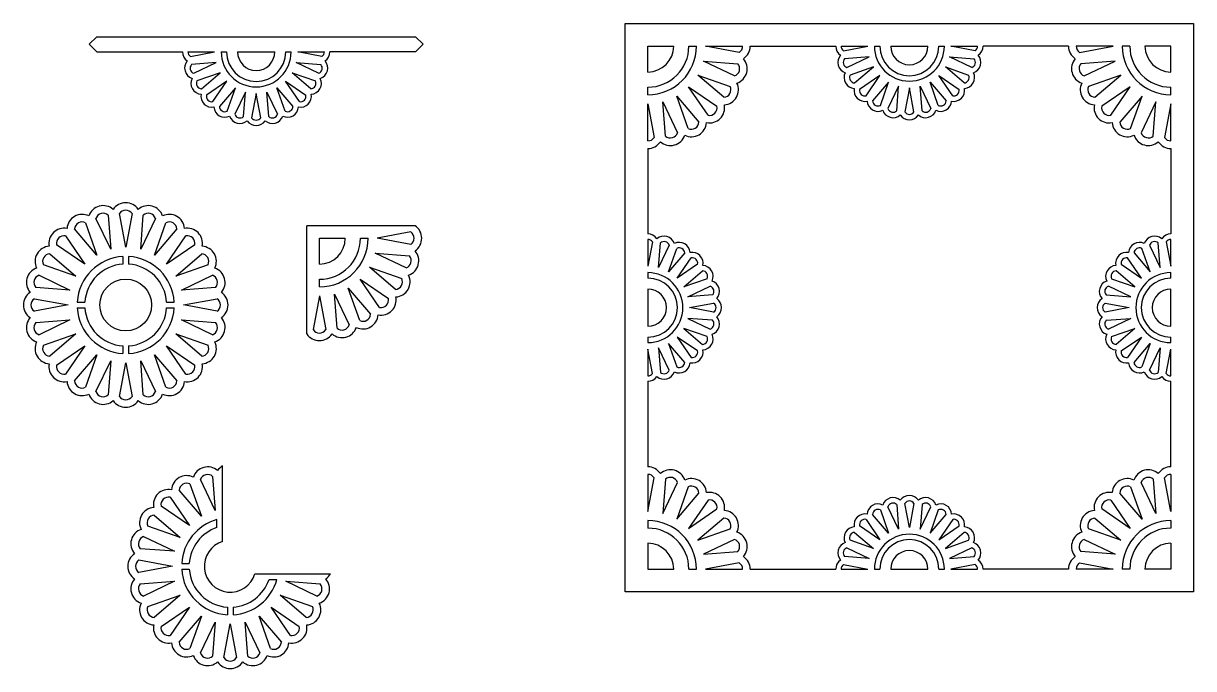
# Model space of a CAD drawing. Extents: x 211 to 724, y 30 to 210.
# Drawn here: x 211.2 to 519.9, y 29.8 to 200 of the extents above; entities that cross this region are included whole.
import ezdxf

# ---------------------------------------------------------------- set-up
doc = ezdxf.new("R2010")
doc.units = 0
doc.layers.get('0').update_dxf_attribs({"linetype": 'CONTINUOUS'})

msp = doc.modelspace()

# ---------------------------------------------------------------- linework, layer by layer
for p, q in [((369.94674, 200.024683), (519.94674, 200.024683)), ((369.94674, 50.024683), (369.94674, 200.024683)), ((519.94674, 200.024683), (519.94674, 50.024683)), ((230.597241, 196.504404), (228.526181, 194.504404)), ((230.597241, 196.504404), (314.597241, 196.504404)), ((314.597241, 196.504404), (316.668301, 194.504404)), ((230.597241, 192.504404), (228.526181, 194.504404)), ((230.597241, 192.504404), (253.157241, 192.504404)), ((254.597241, 192.504404), (261.633224, 192.504404)), ((255.234838, 191.308683), (261.633224, 192.504404)), ((263.363448, 192.504404), (264.803448, 192.504404)), ((267.683448, 192.504404), (277.511034, 192.504404)), ((280.391034, 192.504404), (281.831034, 192.504404)), ((280.391034, 192.504404), (281.831034, 192.504404)), ((289.959644, 191.308683), (283.561258, 192.504404)), ((283.561258, 192.504404), (290.597241, 192.504404)), ((314.597241, 192.504404), (292.037241, 192.504404)), ((314.597241, 192.504404), (316.668301, 194.504404)), ((375.94674, 194.024683), (382.771453, 194.024683)), ((375.94674, 187.19997), (375.94674, 194.024683)), ((386.771453, 194.024683), (388.771453, 194.024683)), ((400.061189, 192.363959), (391.174541, 194.024683)), ((391.174541, 194.024683), (400.94674, 194.024683)), ((402.94674, 194.024683), (425.50674, 194.024683)), ((426.94674, 194.024683), (433.982724, 194.024683)), ((427.584337, 192.828962), (433.982724, 194.024683)), ((435.712947, 194.024683), (437.152947, 194.024683)), ((440.032947, 194.024683), (449.860534, 194.024683)), ((452.740534, 194.024683), (454.180534, 194.024683)), ((455.910757, 194.024683), (462.94674, 194.024683)), ((462.309144, 192.828962), (455.910757, 194.024683)), ((486.94674, 194.024683), (464.38674, 194.024683)), ((498.71894, 194.024683), (488.94674, 194.024683)), ((489.832291, 192.363959), (498.71894, 194.024683)), ((503.122028, 194.024683), (501.122028, 194.024683)), ((513.94674, 194.024683), (507.122028, 194.024683)), ((513.94674, 187.19997), (513.94674, 194.024683)), ((262.006814, 189.666708), (255.516972, 189.165662)), ((256.135923, 186.855706), (262.006814, 189.666708)), ((289.058559, 186.855706), (283.187668, 189.666708)), ((283.187668, 189.666708), (289.67751, 189.165662)), ((390.655667, 190.083438), (399.669336, 189.38754)), ((398.809683, 186.179268), (390.655667, 190.083438)), ((434.356314, 191.186987), (427.866471, 190.68594)), ((428.485422, 188.375984), (434.356314, 191.186987)), ((435.451623, 188.542675), (429.312597, 186.379006)), ((430.508319, 184.307956), (435.451623, 188.542675)), ((459.385162, 184.307956), (454.441857, 188.542675)), ((454.441857, 188.542675), (460.580883, 186.379006)), ((455.537167, 191.186987), (462.02701, 190.68594)), ((461.408059, 188.375984), (455.537167, 191.186987)), ((499.237814, 190.083438), (490.224144, 189.38754)), ((491.083798, 186.179268), (499.237814, 190.083438)), ((263.102124, 187.022396), (256.963098, 184.858728)), ((258.158819, 182.787678), (263.102124, 187.022396)), ((282.092358, 187.022396), (288.231384, 184.858728)), ((287.035663, 182.787678), (282.092358, 187.022396)), ((389.134403, 186.410783), (397.660828, 183.405687)), ((396.000104, 180.529229), (389.134403, 186.410783)), ((437.19401, 186.271952), (431.824165, 182.593112)), ((433.51517, 180.902107), (437.19401, 186.271952)), ((456.378311, 180.902107), (452.699471, 186.271952)), ((452.699471, 186.271952), (458.069316, 182.593112)), ((500.759078, 186.410783), (492.232653, 183.405687)), ((493.893377, 180.529229), (500.759078, 186.410783)), ((264.84451, 184.751674), (259.474665, 181.072834)), ((261.16567, 179.381829), (264.84451, 184.751674)), ((267.115233, 183.009288), (262.880514, 178.065983)), ((264.951564, 176.870262), (267.115233, 183.009288)), ((278.079249, 183.009288), (282.313967, 178.065983)), ((280.242918, 176.870262), (278.079249, 183.009288)), ((280.349971, 184.751674), (285.719817, 181.072834)), ((284.028812, 179.381829), (280.349971, 184.751674)), ((375.94674, 181.19997), (375.94674, 183.19997)), ((391.823922, 175.798883), (386.714422, 183.257002)), ((386.714422, 183.257002), (394.17254, 178.147502)), ((439.464732, 184.529566), (435.230014, 179.586261)), ((437.301064, 178.39054), (439.464732, 184.529566)), ((442.109044, 183.434256), (439.298042, 177.563365)), ((441.607998, 176.944414), (442.109044, 183.434256)), ((444.94674, 183.060666), (443.751019, 176.66228)), ((446.142461, 176.66228), (444.94674, 183.060666)), ((447.784437, 183.434256), (450.595439, 177.563365)), ((448.285483, 176.944414), (447.784437, 183.434256)), ((450.428749, 184.529566), (454.663467, 179.586261)), ((452.592417, 178.39054), (450.428749, 184.529566)), ((503.179059, 183.257002), (495.720941, 178.147502)), ((498.069559, 175.798883), (503.179059, 183.257002)), ((513.94674, 181.19997), (513.94674, 183.19997)), ((269.759545, 181.913978), (266.948542, 176.043086)), ((269.258498, 175.424135), (269.759545, 181.913978)), ((272.597241, 181.540388), (271.40152, 175.142001)), ((273.792962, 175.142001), (272.597241, 181.540388)), ((275.935984, 175.424135), (275.434937, 181.913978)), ((275.434937, 181.913978), (278.245939, 176.043086)), ((379.887985, 179.315757), (383.792155, 171.161741)), ((380.583883, 170.302087), (379.887985, 179.315757)), ((383.560641, 180.837021), (389.442194, 173.971319)), ((386.565736, 172.310596), (383.560641, 180.837021)), ((506.33284, 180.837021), (500.451287, 173.971319)), ((503.327745, 172.310596), (506.33284, 180.837021)), ((510.005496, 179.315757), (506.101326, 171.161741)), ((509.309598, 170.302087), (510.005496, 179.315757)), ((375.94674, 169.024683), (375.94674, 178.796882)), ((375.94674, 178.796882), (377.607464, 169.910234)), ((513.94674, 178.796882), (512.286017, 169.910234)), ((513.94674, 169.024683), (513.94674, 178.796882)), ((375.94674, 167.024683), (375.94674, 144.464683)), ((513.94674, 167.024683), (513.94674, 144.464683)), ((234.238074, 140.43428), (230.333904, 148.588296)), ((233.542176, 149.44795), (234.238074, 140.43428)), ((238.179319, 140.953155), (236.518595, 149.839803)), ((239.840042, 149.839803), (238.179319, 140.953155)), ((242.120564, 140.43428), (242.816461, 149.44795)), ((246.024733, 148.588296), (242.120564, 140.43428)), ((230.565418, 138.913017), (224.683865, 145.778718)), ((227.560323, 147.439442), (230.565418, 138.913017)), ((245.793219, 138.913017), (248.798314, 147.439442)), ((251.674772, 145.778718), (245.793219, 138.913017)), ((285.967324, 118.105384), (285.967324, 146.65573)), ((314.51767, 146.65573), (285.967324, 146.65573)), ((222.302137, 143.951154), (227.411637, 136.493035)), ((248.947, 136.493035), (254.0565, 143.951154)), ((289.288772, 143.334282), (296.113484, 143.334282)), ((289.288772, 136.50957), (289.288772, 143.334282)), ((300.113484, 143.334282), (302.113484, 143.334282)), ((313.403221, 144.995006), (304.516572, 143.334282)), ((313.403221, 141.673559), (304.516572, 143.334282)), ((375.94674, 143.024683), (375.94674, 135.9887)), ((377.142461, 142.387086), (375.94674, 135.9887)), ((378.784437, 135.61511), (379.285483, 142.104952)), ((511.109044, 135.61511), (510.607998, 142.104952)), ((512.751019, 142.387086), (513.94674, 135.9887)), ((513.94674, 135.9887), (513.94674, 143.024683)), ((218.125955, 139.220808), (224.991656, 133.339255)), ((227.411637, 136.493035), (219.953519, 141.602536)), ((256.405118, 141.602536), (248.947, 136.493035)), ((251.366981, 133.339255), (258.232682, 139.220808)), ((312.151714, 135.488868), (303.997698, 139.393038)), ((303.997698, 139.393038), (313.011368, 138.69714)), ((381.595439, 141.486001), (378.784437, 135.61511)), ((381.428749, 134.5198), (383.592417, 140.658826)), ((385.663467, 139.463105), (381.428749, 134.5198)), ((504.230014, 139.463105), (508.464732, 134.5198)), ((508.464732, 134.5198), (506.301064, 140.658826)), ((508.298042, 141.486001), (511.109044, 135.61511)), ((224.991656, 133.339255), (216.465231, 136.34435)), ((237.429319, 138.528118), (237.429319, 136.524054)), ((238.929319, 138.528118), (238.929319, 136.524054)), ((259.893406, 136.34435), (251.366981, 133.339255)), ((383.699471, 132.777413), (387.378311, 138.147259)), ((389.069316, 136.456254), (383.699471, 132.777413)), ((500.824165, 136.456254), (506.19401, 132.777413)), ((506.19401, 132.777413), (502.51517, 138.147259)), ((215.316376, 133.570769), (223.470393, 129.666599)), ((252.888245, 129.666599), (261.042261, 133.570769)), ((309.342135, 129.838829), (302.476434, 135.720382)), ((302.476434, 135.720382), (311.002859, 132.715287)), ((375.94674, 134.258476), (375.94674, 132.818476)), ((385.441857, 130.506691), (390.385162, 134.741409)), ((504.451623, 130.506691), (499.508319, 134.741409)), ((513.94674, 132.818476), (513.94674, 134.258476)), ((223.470393, 129.666599), (214.456723, 130.362497)), ((261.901915, 130.362497), (252.888245, 129.666599)), ((289.288772, 130.50957), (289.288772, 132.50957)), ((296.902672, 130.14662), (302.784225, 123.280919)), ((299.907767, 121.620195), (296.902672, 130.14662)), ((300.056453, 132.566601), (307.514571, 127.457101)), ((305.165953, 125.108483), (300.056453, 132.566601)), ((375.94674, 129.938476), (375.94674, 120.11089)), ((391.580883, 132.67036), (385.441857, 130.506691)), ((386.537167, 127.862379), (392.408059, 130.673381)), ((503.356314, 127.862379), (497.485422, 130.673381)), ((498.312597, 132.67036), (504.451623, 130.506691)), ((513.94674, 120.11089), (513.94674, 129.938476)), ((214.06487, 127.386078), (222.951518, 125.725354)), ((253.40712, 125.725354), (262.293768, 127.386078)), ((289.288772, 128.106482), (287.628048, 119.219833)), ((289.288772, 128.106482), (290.949495, 119.219833)), ((293.925914, 119.611686), (293.230016, 128.625356)), ((293.230016, 128.625356), (297.134186, 120.47134)), ((393.02701, 128.363426), (386.537167, 127.862379)), ((496.866471, 128.363426), (503.356314, 127.862379)), ((222.951518, 125.725354), (214.06487, 124.06463)), ((225.376555, 126.475354), (227.380619, 126.475354)), ((225.376555, 124.975354), (227.380619, 124.975354)), ((248.978018, 126.475354), (250.982082, 126.475354)), ((248.978018, 124.975354), (250.982082, 124.975354)), ((262.293768, 124.06463), (253.40712, 125.725354)), ((386.910757, 125.024683), (393.309144, 126.220404)), ((393.309144, 123.828962), (386.910757, 125.024683)), ((496.584337, 126.220404), (502.982724, 125.024683)), ((502.982724, 125.024683), (496.584337, 123.828962)), ((214.456723, 121.088211), (223.470393, 121.784109)), ((223.470393, 121.784109), (215.316376, 117.87994)), ((252.888245, 121.784109), (261.901915, 121.088211)), ((261.042261, 117.87994), (252.888245, 121.784109)), ((393.02701, 121.68594), (386.537167, 122.186987)), ((386.537167, 122.186987), (392.408059, 119.375984)), ((496.866471, 121.68594), (503.356314, 122.186987)), ((503.356314, 122.186987), (497.485422, 119.375984)), ((216.465231, 115.106359), (224.991656, 118.111454)), ((224.991656, 118.111454), (218.125955, 112.229901)), ((251.366981, 118.111454), (259.893406, 115.106359)), ((258.232682, 112.229901), (251.366981, 118.111454)), ((385.441857, 119.542675), (390.385162, 115.307956)), ((391.580883, 117.379006), (385.441857, 119.542675)), ((498.312597, 117.379006), (504.451623, 119.542675)), ((504.451623, 119.542675), (499.508319, 115.307956)), ((219.953519, 109.848173), (227.411637, 114.957673)), ((227.411637, 114.957673), (222.302137, 107.499555)), ((237.429319, 114.926655), (237.429319, 112.92259)), ((238.929319, 114.926655), (238.929319, 112.92259)), ((248.947, 114.957673), (256.405118, 109.848173)), ((254.0565, 107.499555), (248.947, 114.957673)), ((375.94674, 117.23089), (375.94674, 115.79089)), ((381.595439, 108.563365), (378.784437, 114.434256)), ((378.784437, 114.434256), (379.285483, 107.944414)), ((381.428749, 115.529566), (383.592417, 109.39054)), ((385.663467, 110.586261), (381.428749, 115.529566)), ((383.699471, 117.271952), (387.378311, 111.902107)), ((389.069316, 113.593112), (383.699471, 117.271952)), ((500.824165, 113.593112), (506.19401, 117.271952)), ((506.19401, 117.271952), (502.51517, 111.902107)), ((504.230014, 110.586261), (508.464732, 115.529566)), ((508.464732, 115.529566), (506.301064, 109.39054)), ((508.298042, 108.563365), (511.109044, 114.434256)), ((511.109044, 114.434256), (510.607998, 107.944414)), ((513.94674, 115.79089), (513.94674, 117.23089)), ((224.683865, 105.671991), (230.565418, 112.537692)), ((230.565418, 112.537692), (227.560323, 104.011267)), ((245.793219, 112.537692), (251.674772, 105.671991)), ((248.798314, 104.011267), (245.793219, 112.537692)), ((377.142461, 107.66228), (375.94674, 114.060666)), ((375.94674, 114.060666), (375.94674, 107.024683)), ((512.751019, 107.66228), (513.94674, 114.060666)), ((513.94674, 107.024683), (513.94674, 114.060666)), ((230.333904, 102.862412), (234.238074, 111.016428)), ((234.238074, 111.016428), (233.542176, 102.002758)), ((236.518595, 101.610905), (238.179319, 110.497553)), ((238.179319, 110.497553), (239.840042, 101.610905)), ((242.120564, 111.016428), (246.024733, 102.862412)), ((242.816461, 102.002758), (242.120564, 111.016428)), ((375.94674, 105.584683), (375.94674, 83.024683)), ((513.94674, 83.024683), (513.94674, 105.584683)), ((261.107567, 80.511282), (261.803464, 71.497612)), ((263.744709, 63.313769), (263.744709, 83.252788)), ((375.94674, 81.024683), (375.94674, 71.252484)), ((513.94674, 81.024683), (513.94674, 71.252484)), ((255.125714, 78.502773), (258.130809, 69.976348)), ((261.803464, 71.497612), (257.899295, 79.651628)), ((375.94674, 71.252484), (377.607464, 80.139132)), ((380.583883, 79.747279), (379.887985, 70.733609)), ((379.887985, 70.733609), (383.792155, 78.887625)), ((386.565736, 77.73877), (383.560641, 69.212345)), ((503.327745, 77.73877), (506.33284, 69.212345)), ((510.005496, 70.733609), (506.101326, 78.887625)), ((509.309598, 79.747279), (510.005496, 70.733609)), ((513.94674, 71.252484), (512.286017, 80.139132)), ((249.867528, 75.014485), (254.977028, 67.556367)), ((258.130809, 69.976348), (252.249256, 76.84205)), ((383.560641, 69.212345), (389.442194, 76.078047)), ((391.823922, 74.250482), (386.714422, 66.792364)), ((498.069559, 74.250482), (503.179059, 66.792364)), ((506.33284, 69.212345), (500.451287, 76.078047)), ((254.977028, 67.556367), (247.51891, 72.665867)), ((386.714422, 66.792364), (394.17254, 71.901864)), ((437.301064, 71.658826), (439.464732, 65.5198)), ((442.109044, 66.61511), (439.298042, 72.486001)), ((441.607998, 73.104952), (442.109044, 66.61511)), ((444.94674, 66.9887), (443.751019, 73.387086)), ((446.142461, 73.387086), (444.94674, 66.9887)), ((448.285483, 73.104952), (447.784437, 66.61511)), ((447.784437, 66.61511), (450.595439, 72.486001)), ((452.592417, 71.658826), (450.428749, 65.5198)), ((503.179059, 66.792364), (495.720941, 71.901864)), ((245.691346, 70.284139), (252.557047, 64.402586)), ((262.244709, 67.031948), (262.244709, 69.126565)), ((375.94674, 68.849396), (375.94674, 66.849396)), ((396.000104, 69.520136), (389.134403, 63.638583)), ((433.51517, 69.147259), (437.19401, 63.777413)), ((439.464732, 65.5198), (435.230014, 70.463105)), ((450.428749, 65.5198), (454.663467, 70.463105)), ((456.378311, 69.147259), (452.699471, 63.777413)), ((493.893377, 69.520136), (500.759078, 63.638583)), ((513.94674, 68.849396), (513.94674, 66.849396)), ((252.557047, 64.402586), (244.030622, 67.407682)), ((389.134403, 63.638583), (397.660828, 66.643679)), ((430.508319, 65.741409), (435.451623, 61.506691)), ((437.19401, 63.777413), (431.824165, 67.456254)), ((452.699471, 63.777413), (458.069316, 67.456254)), ((459.385162, 65.741409), (454.441857, 61.506691)), ((500.759078, 63.638583), (492.232653, 66.643679)), ((242.881767, 64.634101), (251.035783, 60.729931)), ((375.94674, 62.849396), (375.94674, 56.024683)), ((398.809683, 63.870098), (390.655667, 59.965928)), ((435.451623, 61.506691), (429.312597, 63.67036)), ((454.441857, 61.506691), (460.580883, 63.67036)), ((491.083798, 63.870098), (499.237814, 59.965928)), ((513.94674, 62.849396), (513.94674, 56.024683)), ((251.035783, 60.729931), (242.022113, 61.425829)), ((390.655667, 59.965928), (399.669336, 60.661826)), ((434.356314, 58.862379), (427.866471, 59.363426)), ((428.485422, 61.673381), (434.356314, 58.862379)), ((461.408059, 61.673381), (455.537167, 58.862379)), ((455.537167, 58.862379), (462.02701, 59.363426)), ((499.237814, 59.965928), (490.224144, 60.661826)), ((241.63026, 58.44941), (250.516908, 56.788686)), ((250.516908, 56.788686), (241.63026, 55.127962)), ((252.941946, 57.538686), (254.94601, 57.538686)), ((252.941946, 56.038686), (254.94601, 56.038686)), ((375.94674, 56.024683), (382.771453, 56.024683)), ((386.771453, 56.024683), (388.771453, 56.024683)), ((400.061189, 57.685407), (391.174541, 56.024683)), ((391.174541, 56.024683), (400.94674, 56.024683)), ((402.94674, 56.024683), (425.50674, 56.024683)), ((426.94674, 56.024683), (433.982724, 56.024683)), ((427.584337, 57.220404), (433.982724, 56.024683)), ((435.712947, 56.024683), (437.152947, 56.024683)), ((440.032947, 56.024683), (449.860534, 56.024683)), ((452.740534, 56.024683), (454.180534, 56.024683)), ((462.309144, 57.220404), (455.910757, 56.024683)), ((455.910757, 56.024683), (462.94674, 56.024683)), ((486.94674, 56.024683), (464.38674, 56.024683)), ((498.71894, 56.024683), (488.94674, 56.024683)), ((489.832291, 57.685407), (498.71894, 56.024683)), ((503.122028, 56.024683), (501.122028, 56.024683)), ((513.94674, 56.024683), (507.122028, 56.024683)), ((242.022113, 52.151543), (251.035783, 52.847441)), ((251.035783, 52.847441), (242.881767, 48.943271)), ((272.269792, 54.788686), (292.208811, 54.788686)), ((275.987971, 53.288686), (278.082588, 53.288686)), ((288.607651, 48.943271), (280.453635, 52.847441)), ((280.453635, 52.847441), (289.467305, 52.151543)), ((519.94674, 50.024683), (369.94674, 50.024683)), ((244.030622, 46.16969), (252.557047, 49.174786)), ((252.557047, 49.174786), (245.691346, 43.293232)), ((285.798073, 43.293232), (278.932372, 49.174786)), ((278.932372, 49.174786), (287.458797, 46.16969)), ((247.51891, 40.911504), (254.977028, 46.021005)), ((254.977028, 46.021005), (249.867528, 38.562886)), ((252.249256, 36.735322), (258.130809, 43.601024)), ((258.130809, 43.601024), (255.125714, 35.074599)), ((264.994709, 45.989987), (264.994709, 43.985922)), ((266.494709, 45.989987), (266.494709, 43.985922)), ((273.35861, 43.601024), (279.240163, 36.735322)), ((276.363705, 35.074599), (273.35861, 43.601024)), ((281.621891, 38.562886), (276.512391, 46.021005)), ((276.512391, 46.021005), (283.970509, 40.911504)), ((257.899295, 33.925744), (261.803464, 42.07976)), ((261.803464, 42.07976), (261.107567, 33.06609)), ((264.083986, 32.674237), (265.744709, 41.560885)), ((265.744709, 41.560885), (267.405433, 32.674237)), ((270.381852, 33.06609), (269.685954, 42.07976)), ((269.685954, 42.07976), (273.590124, 33.925744))]:
    msp.add_line(p, q)
msp.add_circle((238.179319, 125.725354), 6.824713)
for centre, radius, start, end in [((256.037241, 192.504404), 2.88, 180, 236.135928), ((256.037241, 192.504404), 1.44, 180, 236.135928), ((272.597241, 192.504404), 9.233793, 180, 0), ((272.597241, 192.504404), 7.793793, 180, 0), ((272.597241, 192.504404), 4.913793, 180, 0), ((289.157241, 192.504404), 1.44, 303.864072, 0), ((289.157241, 192.504404), 2.88, 303.864072, 0), ((375.94674, 194.024683), 12.824713, 270, 0), ((375.94674, 194.024683), 10.824713, 270, 0), ((375.94674, 194.024683), 6.824713, 270, 0), ((398.94674, 194.024683), 2, 303.864072, 0), ((398.94674, 194.024683), 4, 303.864072, 0), ((428.38674, 194.024683), 2.88, 180, 236.135928), ((428.951009, 189.73864), 2.88, 138.864072, 251.135928), ((428.38674, 194.024683), 1.44, 180, 236.135928), ((444.94674, 194.024683), 9.233793, 180, 0), ((444.94674, 194.024683), 7.793793, 180, 0), ((444.94674, 194.024683), 4.913793, 180, 0), ((460.942472, 189.73864), 2.88, 288.864072, 41.135928), ((461.50674, 194.024683), 1.44, 303.864072, 0), ((461.50674, 194.024683), 2.88, 303.864072, 0), ((490.94674, 194.024683), 4, 180, 236.135928), ((490.94674, 194.024683), 2, 180, 236.135928), ((513.94674, 194.024683), 12.824713, 180, 270), ((513.94674, 194.024683), 10.824713, 180, 270), ((513.94674, 194.024683), 6.824713, 180, 270), ((256.601509, 188.218361), 2.88, 138.864072, 251.135928), ((256.601509, 188.218361), 1.44, 138.864072, 251.135928), ((288.592973, 188.218361), 1.44, 288.864072, 41.135928), ((288.592973, 188.218361), 2.88, 288.864072, 41.135928), ((398.163034, 188.071845), 2, 288.864072, 41.135928), ((398.163034, 188.071845), 4, 288.864072, 41.135928), ((428.951009, 189.73864), 1.44, 138.864072, 251.135928), ((460.942472, 189.73864), 1.44, 288.864072, 41.135928), ((491.730446, 188.071845), 4, 138.864072, 251.135928), ((491.730446, 188.071845), 2, 138.864072, 251.135928), ((258.25586, 184.224404), 2.88, 153.864072, 266.135928), ((286.938622, 184.224404), 2.88, 273.864072, 26.135928), ((430.60536, 185.744683), 2.88, 153.864072, 266.135928), ((430.60536, 185.744683), 1.44, 153.864072, 266.135928), ((459.288121, 185.744683), 1.44, 273.864072, 26.135928), ((459.288121, 185.744683), 2.88, 273.864072, 26.135928), ((258.25586, 184.224404), 1.44, 153.864072, 266.135928), ((286.938622, 184.224404), 1.44, 273.864072, 26.135928), ((395.865325, 182.524683), 2, 273.864072, 26.135928), ((395.865325, 182.524683), 4, 273.864072, 26.135928), ((433.237052, 182.314995), 2.88, 168.864072, 281.135928), ((433.237052, 182.314995), 1.44, 168.864072, 281.135928), ((456.656429, 182.314995), 2.88, 258.864072, 11.135928), ((456.656429, 182.314995), 1.44, 258.864072, 11.135928), ((494.028156, 182.524683), 4, 153.864072, 266.135928), ((494.028156, 182.524683), 2, 153.864072, 266.135928), ((260.887553, 180.794716), 2.88, 168.864072, 281.135928), ((260.887553, 180.794716), 1.44, 168.864072, 281.135928), ((284.306929, 180.794716), 2.88, 258.864072, 11.135928), ((284.306929, 180.794716), 1.44, 258.864072, 11.135928), ((436.66674, 179.683302), 2.88, 183.864072, 296.135928), ((436.66674, 179.683302), 1.44, 183.864072, 296.135928), ((453.22674, 179.683302), 2.88, 243.864072, 356.135928), ((453.22674, 179.683302), 1.44, 243.864072, 356.135928), ((264.317241, 178.163024), 2.88, 183.864072, 296.135928), ((264.317241, 178.163024), 1.44, 183.864072, 296.135928), ((268.311198, 176.508673), 1.44, 198.864072, 311.135928), ((276.883284, 176.508673), 1.44, 228.864072, 341.135928), ((280.877241, 178.163024), 2.88, 243.864072, 356.135928), ((280.877241, 178.163024), 1.44, 243.864072, 356.135928), ((392.210196, 177.761227), 4, 258.864072, 11.135928), ((392.210196, 177.761227), 2, 258.864072, 11.135928), ((440.660697, 178.028951), 2.88, 198.864072, 311.135928), ((440.660697, 178.028951), 1.44, 198.864072, 311.135928), ((444.94674, 177.464683), 1.44, 213.864072, 326.135928), ((449.232784, 178.028951), 2.88, 228.864072, 341.135928), ((449.232784, 178.028951), 1.44, 228.864072, 341.135928), ((497.683284, 177.761227), 4, 168.864072, 281.135928), ((497.683284, 177.761227), 2, 168.864072, 281.135928), ((268.311198, 176.508673), 2.88, 198.864072, 311.135928), ((272.597241, 175.944404), 2.88, 213.864072, 326.135928), ((272.597241, 175.944404), 1.44, 213.864072, 326.135928), ((276.883284, 176.508673), 2.88, 228.864072, 341.135928), ((387.44674, 174.106099), 4, 243.864072, 356.135928), ((387.44674, 174.106099), 2, 243.864072, 356.135928), ((444.94674, 177.464683), 2.88, 213.864072, 326.135928), ((502.44674, 174.106099), 4, 183.864072, 296.135928), ((502.44674, 174.106099), 2, 183.864072, 296.135928), ((375.94674, 171.024683), 2, 270, 326.135928), ((381.899578, 171.808389), 4, 228.864072, 341.135928), ((381.899578, 171.808389), 2, 228.864072, 341.135928), ((507.993902, 171.808389), 4, 198.864072, 311.135928), ((507.993902, 171.808389), 2, 198.864072, 311.135928), ((513.94674, 171.024683), 2, 213.864072, 270), ((375.94674, 171.024683), 4, 270, 326.135928), ((513.94674, 171.024683), 4, 213.864072, 270), ((232.226481, 147.941648), 4, 48.864072, 161.135928), ((238.179319, 148.725354), 4, 33.864072, 146.135928), ((244.132157, 147.941648), 4, 18.864072, 131.135928), ((226.679319, 145.643938), 4, 63.864072, 176.135928), ((232.226481, 147.941648), 2, 48.864072, 161.135928), ((238.179319, 148.725354), 2, 33.864072, 146.135928), ((244.132157, 147.941648), 2, 18.864072, 131.135928), ((249.679319, 145.643938), 4, 3.864072, 116.135928), ((221.915863, 141.98881), 4, 78.864072, 191.135928), ((226.679319, 145.643938), 2, 63.864072, 176.135928), ((249.679319, 145.643938), 2, 3.864072, 116.135928), ((254.442775, 141.98881), 4, 348.864072, 101.135928), ((312.288772, 143.334282), 4, 303.864072, 56.135928), ((221.915863, 141.98881), 2, 78.864072, 191.135928), ((254.442775, 141.98881), 2, 348.864072, 101.135928), ((289.288772, 143.334282), 10.824713, 270, 0), ((289.288772, 143.334282), 12.824713, 270, 0), ((289.288772, 143.334282), 6.824713, 270, 0), ((312.288772, 143.334282), 2, 303.864072, 56.135928), ((375.94674, 141.584683), 2.88, 33.864072, 90), ((375.94674, 141.584683), 1.44, 33.864072, 90), ((380.232784, 141.020415), 2.88, 18.864072, 131.135928), ((380.232784, 141.020415), 1.44, 18.864072, 131.135928), ((384.22674, 139.366064), 2.88, 3.864072, 116.135928), ((505.66674, 139.366064), 2.88, 63.864072, 176.135928), ((509.660697, 141.020415), 2.88, 48.864072, 161.135928), ((509.660697, 141.020415), 1.44, 48.864072, 161.135928), ((513.94674, 141.584683), 2.88, 90, 146.135928), ((513.94674, 141.584683), 1.44, 90, 146.135928), ((218.260734, 137.225354), 4, 93.864072, 206.135928), ((218.260734, 137.225354), 2, 93.864072, 206.135928), ((258.097903, 137.225354), 2, 333.864072, 86.135928), ((258.097903, 137.225354), 4, 333.864072, 86.135928), ((311.505066, 137.381444), 4, 288.864072, 41.135928), ((384.22674, 139.366064), 1.44, 3.864072, 116.135928), ((387.656429, 136.734371), 2.88, 348.864072, 101.135928), ((502.237052, 136.734371), 2.88, 78.864072, 191.135928), ((505.66674, 139.366064), 1.44, 63.864072, 176.135928), ((238.179319, 125.725354), 12.824713, 93.352618, 176.647382), ((238.179319, 125.725354), 10.824713, 93.972973, 176.027027), ((238.179319, 125.725354), 12.824713, 3.352618, 86.647382), ((238.179319, 125.725354), 10.824713, 3.972973, 86.027027), ((311.505066, 137.381444), 2, 288.864072, 41.135928), ((387.656429, 136.734371), 1.44, 348.864072, 101.135928), ((390.288121, 133.304683), 2.88, 333.864072, 86.135928), ((499.60536, 133.304683), 2.88, 93.864072, 206.135928), ((502.237052, 136.734371), 1.44, 78.864072, 191.135928), ((215.963025, 131.678192), 4, 108.864072, 221.135928), ((215.963025, 131.678192), 2, 108.864072, 221.135928), ((260.395613, 131.678192), 2, 318.864072, 71.135928), ((260.395613, 131.678192), 4, 318.864072, 71.135928), ((309.207356, 131.834282), 4, 273.864072, 26.135928), ((375.94674, 125.024683), 9.233793, 270, 90), ((375.94674, 125.024683), 7.793793, 270, 90), ((390.288121, 133.304683), 1.44, 333.864072, 86.135928), ((499.60536, 133.304683), 1.44, 93.864072, 206.135928), ((513.94674, 125.024683), 9.233793, 90, 270), ((513.94674, 125.024683), 7.793793, 90, 270), ((309.207356, 131.834282), 2, 273.864072, 26.135928), ((375.94674, 125.024683), 4.913793, 270, 90), ((391.942472, 129.310726), 1.44, 318.864072, 71.135928), ((391.942472, 129.310726), 2.88, 318.864072, 71.135928), ((497.951009, 129.310726), 2.88, 108.864072, 221.135928), ((497.951009, 129.310726), 1.44, 108.864072, 221.135928), ((513.94674, 125.024683), 4.913793, 90, 270), ((215.179319, 125.725354), 4, 123.864072, 236.135928), ((215.179319, 125.725354), 2, 123.864072, 236.135928), ((261.179319, 125.725354), 2, 303.864072, 56.135928), ((261.179319, 125.725354), 4, 303.864072, 56.135928), ((305.552227, 127.070827), 4, 258.864072, 11.135928), ((305.552227, 127.070827), 2, 258.864072, 11.135928), ((392.50674, 125.024683), 2.88, 303.864072, 56.135928), ((497.38674, 125.024683), 2.88, 123.864072, 236.135928), ((238.179319, 125.725354), 12.824713, 183.352618, 266.647382), ((238.179319, 125.725354), 10.824713, 183.972973, 266.027027), ((238.179319, 125.725354), 12.824713, 273.352618, 356.647382), ((238.179319, 125.725354), 10.824713, 273.972973, 356.027027), ((392.50674, 125.024683), 1.44, 303.864072, 56.135928), ((497.38674, 125.024683), 1.44, 123.864072, 236.135928), ((215.963025, 119.772516), 4, 138.864072, 251.135928), ((215.963025, 119.772516), 2, 138.864072, 251.135928), ((260.395613, 119.772516), 2, 288.864072, 41.135928), ((260.395613, 119.772516), 4, 288.864072, 41.135928), ((295.24161, 121.117988), 2, 228.864072, 341.135928), ((300.788772, 123.415698), 4, 243.864072, 356.135928), ((300.788772, 123.415698), 2, 243.864072, 356.135928), ((391.942472, 120.73864), 1.44, 288.864072, 41.135928), ((391.942472, 120.73864), 2.88, 288.864072, 41.135928), ((497.951009, 120.73864), 2.88, 138.864072, 251.135928), ((497.951009, 120.73864), 1.44, 138.864072, 251.135928), ((289.288772, 120.334282), 4, 213.864072, 326.135928), ((289.288772, 120.334282), 2, 213.864072, 326.135928), ((295.24161, 121.117988), 4, 228.864072, 341.135928), ((390.288121, 116.744683), 1.44, 273.864072, 26.135928), ((390.288121, 116.744683), 2.88, 273.864072, 26.135928), ((499.60536, 116.744683), 2.88, 153.864072, 266.135928), ((499.60536, 116.744683), 1.44, 153.864072, 266.135928), ((218.260734, 114.225354), 4, 153.864072, 266.135928), ((218.260734, 114.225354), 2, 153.864072, 266.135928), ((258.097903, 114.225354), 2, 273.864072, 26.135928), ((258.097903, 114.225354), 4, 273.864072, 26.135928), ((387.656429, 113.314995), 2.88, 258.864072, 11.135928), ((387.656429, 113.314995), 1.44, 258.864072, 11.135928), ((502.237052, 113.314995), 2.88, 168.864072, 281.135928), ((502.237052, 113.314995), 1.44, 168.864072, 281.135928), ((221.915863, 109.461898), 4, 168.864072, 281.135928), ((221.915863, 109.461898), 2, 168.864072, 281.135928), ((254.442775, 109.461898), 4, 258.864072, 11.135928), ((254.442775, 109.461898), 2, 258.864072, 11.135928), ((380.232784, 109.028951), 2.88, 228.864072, 341.135928), ((380.232784, 109.028951), 1.44, 228.864072, 341.135928), ((384.22674, 110.683302), 2.88, 243.864072, 356.135928), ((384.22674, 110.683302), 1.44, 243.864072, 356.135928), ((505.66674, 110.683302), 2.88, 183.864072, 296.135928), ((505.66674, 110.683302), 1.44, 183.864072, 296.135928), ((509.660697, 109.028951), 2.88, 198.864072, 311.135928), ((509.660697, 109.028951), 1.44, 198.864072, 311.135928), ((226.679319, 105.80677), 4, 183.864072, 296.135928), ((226.679319, 105.80677), 2, 183.864072, 296.135928), ((249.679319, 105.80677), 4, 243.864072, 356.135928), ((249.679319, 105.80677), 2, 243.864072, 356.135928), ((375.94674, 108.464683), 1.44, 270, 326.135928), ((375.94674, 108.464683), 2.88, 270, 326.135928), ((513.94674, 108.464683), 2.88, 213.864072, 270), ((513.94674, 108.464683), 1.44, 213.864072, 270), ((232.226481, 103.50906), 4, 198.864072, 311.135928), ((232.226481, 103.50906), 2, 198.864072, 311.135928), ((244.132157, 103.50906), 4, 228.864072, 341.135928), ((244.132157, 103.50906), 2, 228.864072, 341.135928), ((238.179319, 102.725354), 4, 213.864072, 326.135928), ((238.179319, 102.725354), 2, 213.864072, 326.135928), ((254.244709, 76.70727), 4, 63.864072, 176.135928), ((259.791871, 79.00498), 4, 48.864072, 161.135928), ((259.791871, 79.00498), 2, 48.864072, 161.135928), ((265.744709, 79.788686), 4, 120, 146.135928), ((375.94674, 79.024683), 4, 33.864072, 90), ((375.94674, 79.024683), 2, 33.864072, 90), ((381.899578, 78.240977), 4, 18.864072, 131.135928), ((507.993902, 78.240977), 4, 48.864072, 161.135928), ((513.94674, 79.024683), 4, 90, 146.135928), ((513.94674, 79.024683), 2, 90, 146.135928), ((254.244709, 76.70727), 2, 63.864072, 176.135928), ((381.899578, 78.240977), 2, 18.864072, 131.135928), ((387.44674, 75.943267), 4, 3.864072, 116.135928), ((387.44674, 75.943267), 2, 3.864072, 116.135928), ((502.44674, 75.943267), 4, 63.864072, 176.135928), ((502.44674, 75.943267), 2, 63.864072, 176.135928), ((507.993902, 78.240977), 2, 48.864072, 161.135928), ((249.481253, 73.052142), 4, 78.864072, 191.135928), ((249.481253, 73.052142), 2, 78.864072, 191.135928), ((392.210196, 72.288139), 4, 348.864072, 101.135928), ((392.210196, 72.288139), 2, 348.864072, 101.135928), ((440.660697, 72.020415), 2.88, 48.864072, 161.135928), ((444.94674, 72.584683), 2.88, 33.864072, 146.135928), ((449.232784, 72.020415), 2.88, 18.864072, 131.135928), ((497.683284, 72.288139), 4, 78.864072, 191.135928), ((497.683284, 72.288139), 2, 78.864072, 191.135928), ((245.826125, 68.288686), 4, 93.864072, 206.135928), ((395.865325, 67.524683), 4, 333.864072, 86.135928), ((436.66674, 70.366064), 2.88, 63.864072, 176.135928), ((436.66674, 70.366064), 1.44, 63.864072, 176.135928), ((440.660697, 72.020415), 1.44, 48.864072, 161.135928), ((444.94674, 72.584683), 1.44, 33.864072, 146.135928), ((449.232784, 72.020415), 1.44, 18.864072, 131.135928), ((453.22674, 70.366064), 2.88, 3.864072, 116.135928), ((453.22674, 70.366064), 1.44, 3.864072, 116.135928), ((494.028156, 67.524683), 4, 93.864072, 206.135928), ((245.826125, 68.288686), 2, 93.864072, 206.135928), ((265.744709, 56.788686), 12.824713, 105.837538, 176.647382), ((375.94674, 56.024683), 12.824713, 360, 90), ((395.865325, 67.524683), 2, 333.864072, 86.135928), ((433.237052, 67.734371), 2.88, 78.864072, 191.135928), ((433.237052, 67.734371), 1.44, 78.864072, 191.135928), ((456.656429, 67.734371), 2.88, 348.864072, 101.135928), ((456.656429, 67.734371), 1.44, 348.864072, 101.135928), ((494.028156, 67.524683), 2, 93.864072, 206.135928), ((513.94674, 56.024683), 12.824713, 90, 180), ((243.528415, 62.741524), 4, 108.864072, 221.135928), ((265.744709, 56.788686), 10.824713, 108.864684, 176.027027), ((375.94674, 56.024683), 10.824713, 360, 90), ((398.163034, 61.977521), 4, 318.864072, 71.135928), ((430.60536, 64.304683), 2.88, 93.864072, 206.135928), ((430.60536, 64.304683), 1.44, 93.864072, 206.135928), ((444.94674, 56.024683), 9.233793, 360, 180), ((459.288121, 64.304683), 1.44, 333.864072, 86.135928), ((459.288121, 64.304683), 2.88, 333.864072, 86.135928), ((491.730446, 61.977521), 4, 108.864072, 221.135928), ((513.94674, 56.024683), 10.824713, 90, 180), ((243.528415, 62.741524), 2, 108.864072, 221.135928), ((265.744709, 56.788686), 6.824713, 107.040801, 342.959199), ((375.94674, 56.024683), 6.824713, 360, 90), ((398.163034, 61.977521), 2, 318.864072, 71.135928), ((428.951009, 60.310726), 2.88, 108.864072, 221.135928), ((444.94674, 56.024683), 7.793793, 360, 180), ((460.942472, 60.310726), 2.88, 318.864072, 71.135928), ((491.730446, 61.977521), 2, 108.864072, 221.135928), ((513.94674, 56.024683), 6.824713, 90, 180), ((242.744709, 56.788686), 4, 123.864072, 236.135928), ((398.94674, 56.024683), 4, 360, 56.135928), ((428.951009, 60.310726), 1.44, 108.864072, 221.135928), ((444.94674, 56.024683), 4.913793, 360, 180), ((460.942472, 60.310726), 1.44, 318.864072, 71.135928), ((490.94674, 56.024683), 4, 123.864072, 180), ((242.744709, 56.788686), 2, 123.864072, 236.135928), ((265.744709, 56.788686), 12.824713, 183.352618, 266.647382), ((265.744709, 56.788686), 10.824713, 183.972973, 266.027027), ((398.94674, 56.024683), 2, 360, 56.135928), ((428.38674, 56.024683), 2.88, 123.864072, 180), ((428.38674, 56.024683), 1.44, 123.864072, 180), ((461.50674, 56.024683), 1.44, 360, 56.135928), ((461.50674, 56.024683), 2.88, 360, 56.135928), ((490.94674, 56.024683), 2, 123.864072, 180), ((243.528415, 50.835848), 4, 138.864072, 251.135928), ((265.744709, 56.788686), 10.824713, 273.972973, 341.135316), ((265.744709, 56.788686), 12.824713, 273.352618, 344.162462), ((287.961003, 50.835848), 4, 288.864072, 41.135928), ((288.744709, 56.788686), 4, 303.864072, 330), ((243.528415, 50.835848), 2, 138.864072, 251.135928), ((287.961003, 50.835848), 2, 288.864072, 41.135928), ((245.826125, 45.288686), 4, 153.864072, 266.135928), ((285.663294, 45.288686), 4, 273.864072, 26.135928), ((245.826125, 45.288686), 2, 153.864072, 266.135928), ((285.663294, 45.288686), 2, 273.864072, 26.135928), ((249.481253, 40.52523), 4, 168.864072, 281.135928), ((249.481253, 40.52523), 2, 168.864072, 281.135928), ((282.008165, 40.52523), 4, 258.864072, 11.135928), ((282.008165, 40.52523), 2, 258.864072, 11.135928), ((254.244709, 36.870102), 4, 183.864072, 296.135928), ((254.244709, 36.870102), 2, 183.864072, 296.135928), ((277.244709, 36.870102), 4, 243.864072, 356.135928), ((277.244709, 36.870102), 2, 243.864072, 356.135928), ((259.791871, 34.572392), 4, 198.864072, 311.135928), ((259.791871, 34.572392), 2, 198.864072, 311.135928), ((265.744709, 33.788686), 4, 213.864072, 326.135928), ((265.744709, 33.788686), 2, 213.864072, 326.135928), ((271.697547, 34.572392), 4, 228.864072, 341.135928), ((271.697547, 34.572392), 2, 228.864072, 341.135928)]:
    msp.add_arc(centre, radius, start, end)

doc.saveas('drawing.dxf')
